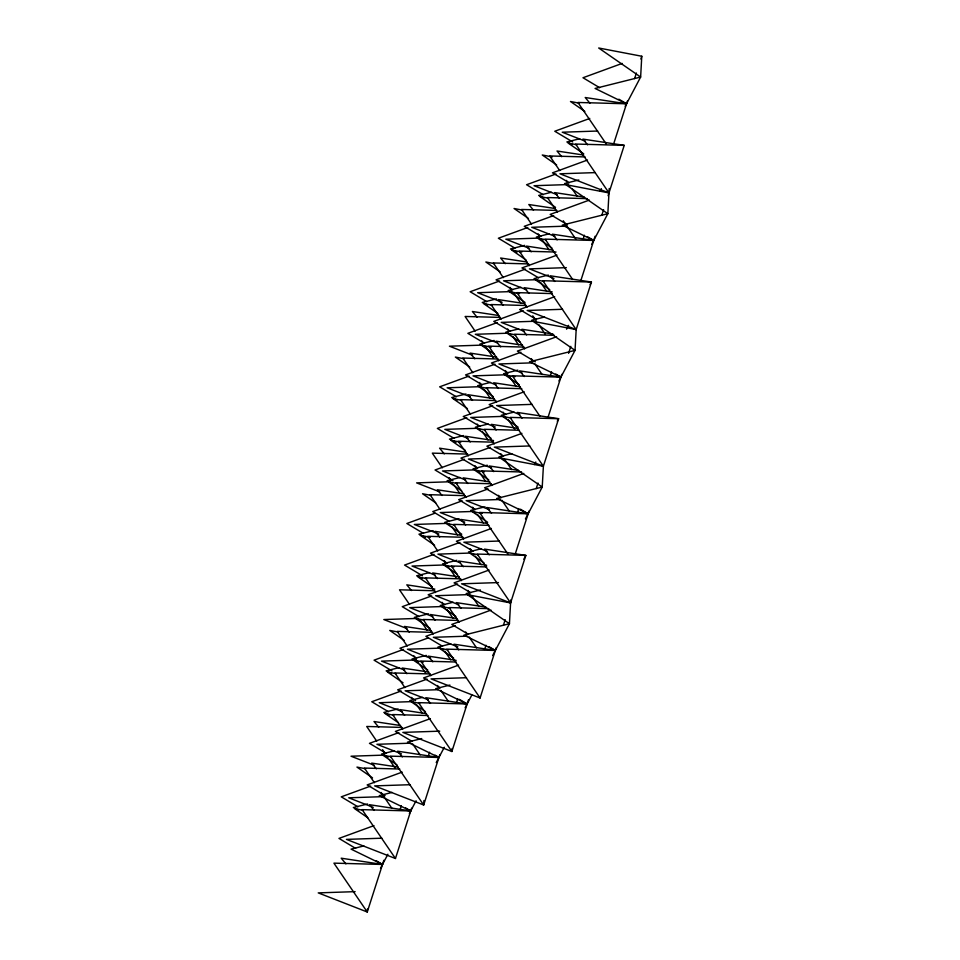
<?xml version="1.0" encoding="UTF-8"?>
<svg xmlns="http://www.w3.org/2000/svg" width="960" height="960" viewBox="0 0 960 960"><rect width="100%" height="100%" fill="white"/><g stroke="black" fill="none" stroke-linecap="round" stroke-linejoin="round"><path stroke-width="1.44" d="M367.428 909.024L367.26 912L318.228 892.884L355.128 891.648M423.912 800.544L423.672 805.008L374.64 785.892L410.064 784.704M452.04 748.536L451.884 751.5L402.84 732.396L439.74 731.16M510.756 599.952L509.436 623.712L492.648 655.56M522.024 418.14L517.332 412.44L558.636 418.704L543.384 466.248L542.232 487.044L525.444 518.892M554.82 281.46L550.128 275.772L591.432 282.036L576.18 329.58L575.04 350.376L558.912 380.94M609.228 188.46L607.836 213.708L591.708 244.272M606.276 144L577.92 102.468L626.532 103.788L595.08 88.452L640.632 77.04L598.68 48L641.772 56.244L640.632 77.04L625.188 106.332M383.856 860.268L367.26 912L333.912 863.136L382.512 864.456L376.104 860.628M400.008 809.928L401.352 805.728M583.02 239.424L584.364 235.224M613.524 144.336L627.42 100.992M634.596 78.612L636.396 73.02M640.884 59.04L641.772 56.244M381.852 838.2L346.428 839.388L395.46 858.504L411.612 808.164M428.208 756.42L429.552 752.232M550.224 376.092L551.568 371.892M580.716 281.004L595.08 236.256M601.8 215.28L603.6 209.688M608.088 195.708L624.228 145.368L582.924 139.104L587.616 144.792M439.824 754.668L423.672 805.008L390.324 756.144L438.924 757.464L435.084 755.16M456.42 702.924L457.764 698.736M517.416 512.76L518.772 508.56M547.92 417.672L561.828 374.328M568.56 353.352L570.804 346.356M468.48 699.768L451.884 751.5L418.524 702.648L467.124 703.968L459.444 699.372M484.62 649.428L485.964 645.24M515.124 554.34L529.032 510.996M536.208 488.628L537.996 483.036M466.476 677.712L431.052 678.888L480.084 698.004L496.236 647.664M503.412 625.296L505.2 619.704M600.048 191.22L601.392 188.676M566.58 329.172L568.596 325.344M590.088 284.592L591.432 282.036L542.832 280.716L576.18 329.58L533.076 321.336L575.04 350.376L529.488 361.788L560.928 377.124L512.328 375.804L539.844 416.112M534.456 464.568L535.8 462.012M557.292 421.26L558.636 418.704L510.036 417.396L543.384 466.248L500.28 458.016L542.232 487.044L496.692 498.468L528.132 513.792L479.532 512.472L507.876 554.004M523.824 559.2L525.84 555.384L484.536 549.108L489.228 554.808M380.496 868.284L387.888 854.268M409.368 813.504L416.088 800.772M436.236 762.552L444.3 747.276M465.12 707.784L471.828 695.052M622.188 63.408L582.996 77.748L599.64 87.696M589.776 118.44L554.784 131.244L572.712 141.96M587.484 160.032L552.492 172.836L569.136 182.784M555.972 173.988L526.584 184.74L543.228 194.7M589.38 200.076L550.2 214.416L566.844 224.376M553.68 215.58L524.28 226.332L540.936 236.28M527.772 227.484L498.372 238.236L515.016 248.196M556.98 255.12L521.988 267.912L538.632 277.872M525.468 269.076L496.08 279.828L512.724 289.788M499.56 280.992L470.172 291.744L486.816 301.692M554.688 296.7L519.696 309.504L536.34 319.452M523.176 310.656L493.788 321.408L510.432 331.368M497.268 322.572L467.868 333.324L484.512 343.284M556.584 336.756L517.404 351.084L535.32 361.812M520.884 352.248L491.484 363L508.128 372.96M494.964 364.164L465.576 374.916L482.22 384.864M469.056 376.068L439.668 386.82L456.312 396.78M524.184 391.788L489.192 404.58L505.836 414.54M492.672 405.744L463.284 416.496L479.928 426.456M466.764 417.66L437.376 428.412L454.02 438.36M521.892 433.368L486.9 446.172L503.544 456.132M490.38 447.336L460.98 458.088L477.636 468.036M464.472 459.24L435.072 469.992L453 480.72M523.788 473.424L484.596 487.752L501.24 497.712M488.076 488.916L458.688 499.668L475.332 509.628M462.168 500.832L432.78 511.584L449.424 521.532M434.856 513.252L406.872 523.5L423.516 533.448M491.388 528.456L456.396 541.26L473.04 551.208M459.876 542.412L430.488 553.164L447.132 563.124M433.968 554.328L404.568 565.08L422.496 575.796M489.084 570.036L454.104 582.84L470.748 592.8M457.584 584.004L428.184 594.756L444.828 604.704M431.664 595.908L402.276 606.672L418.92 616.62M490.992 610.092L451.8 624.432L468.444 634.38M455.28 625.584L425.892 636.336L442.536 646.296M427.968 638.016L399.984 648.252L416.628 658.212M403.464 649.416L374.076 660.168L391.992 670.884M458.592 665.124L423.6 677.928L440.244 687.876M427.08 679.08L397.68 689.844L415.608 700.56M401.172 690.996L371.772 701.748L388.416 711.708M430.38 718.62L395.388 731.424L412.032 741.384M398.868 732.588L369.48 743.34L386.124 753.288M402.168 772.116L367.188 784.92L385.104 795.648M370.668 786.084L341.268 796.836L357.912 806.796M373.968 825.624L338.976 838.416L355.62 848.376M579.684 138.744L566.88 141.948L572.112 144.504M578.808 179.964L564.576 183.54L569.82 186.096M551.484 192.24L538.668 195.444L543.912 198M549.18 233.82L536.376 237.036L541.608 239.592M524.7 245.376L510.456 248.952L517.008 252.144M548.316 275.052L534.072 278.616L539.316 281.172M520.98 287.328L508.164 290.532L514.716 293.724M496.488 298.872L482.256 302.448L487.5 305.004M544.596 316.992L531.78 320.208L537.024 322.764M518.676 328.908L505.872 332.124L511.116 334.68M494.196 340.464L479.964 344.028L486.516 347.22M517.812 370.14L503.58 373.704L510.12 376.896M490.476 382.404L477.66 385.62L482.904 388.176M465.984 393.96L451.752 397.536L456.996 400.08M514.092 412.08L501.276 415.296L506.52 417.852M488.184 423.996L475.368 427.2L480.612 429.756M463.692 435.552L449.46 439.116L456.012 442.308M511.788 453.66L498.984 456.876L504.228 459.432M487.308 465.216L473.076 468.792L479.628 471.984M459.972 477.492L447.156 480.708L452.4 483.252M485.016 506.808L470.772 510.372L476.016 512.928M459.096 518.724L444.864 522.288L450.108 524.844M433.188 530.628L418.956 534.204L425.508 537.396M481.296 548.748L468.48 551.964L473.724 554.52M456.804 560.304L442.572 563.868L449.124 567.072M429.468 572.58L416.664 575.784L421.896 578.34M480.42 589.98L466.188 593.544L472.74 596.736M453.084 602.244L440.28 605.46L445.512 608.016M428.592 613.8L414.36 617.376L419.604 619.932M450.792 643.836L437.976 647.04L443.22 649.596M426.3 655.392L412.068 658.956L418.62 662.148M398.964 667.656L386.16 670.872L391.404 673.428M449.916 685.068L435.684 688.632L467.124 703.968L425.82 697.692L430.512 703.392M422.58 697.332L409.776 700.548L415.008 703.104M398.1 708.888L383.856 712.452L389.1 715.008M421.716 738.564L407.472 742.128L438.924 757.464L397.62 751.188L402.312 756.888M394.38 750.828L381.564 754.044L388.116 757.236M392.076 792.42L379.272 795.624L410.712 810.96L362.112 809.64L395.46 858.504M367.596 803.976L353.364 807.54L358.596 810.096M363.876 845.916L351.06 849.132L382.512 864.456L341.208 858.192L345.9 863.88M597.66 131.028L562.236 132.216L585.396 141.24M595.368 172.608L559.944 173.796L608.976 192.912L575.628 144.048L624.228 145.368M567.984 184.572L534.036 185.712L557.184 194.736M567.156 226.116L531.732 227.292L554.892 236.316M539.772 238.068L505.824 239.208L528.984 248.232M566.34 267.648L529.44 268.884L553.956 278.436M537.48 279.66L503.532 280.8L526.692 289.824M511.572 291.576L477.624 292.704L502.14 302.268M562.572 309.288L527.148 310.464L576.18 329.58M533.712 321.288L501.24 322.38L524.388 331.404M507.792 333.204L475.32 334.296L497.124 342.792M481.884 345.12L449.412 346.2L472.572 355.236M532.884 362.832L498.936 363.972L522.096 372.996M506.976 374.748L473.028 375.876L496.188 384.9M481.068 386.652L447.12 387.792L470.268 396.816M532.068 404.364L496.644 405.552L519.804 414.576M504.684 416.328L470.736 417.468L495.252 427.02M477.288 428.292L444.828 429.372L467.976 438.408M529.776 445.956L494.352 447.132L543.384 466.248M500.904 457.968L468.432 459.048L491.592 468.072M474.996 469.872L442.524 470.964L465.684 479.988M449.088 481.788L416.616 482.88L439.776 491.904M500.088 499.5L466.14 500.64L489.3 509.664M474.18 511.416L440.232 512.544L464.748 522.108M446.796 523.38L414.324 524.46L438.84 534.024M499.272 541.032L463.848 542.22L487.008 551.244M470.412 553.044L437.94 554.136L459.732 562.632M444.492 564.96L412.02 566.052L435.18 575.076M498.456 582.576L461.556 583.812L510.588 602.928L525.84 555.384L477.24 554.064L510.588 602.928L467.484 594.684L509.436 623.712L463.896 635.136L495.336 650.46L446.736 649.14L480.084 698.004M469.584 594.588L435.636 595.716L458.796 604.752M443.676 606.492L409.728 607.632L432.888 616.656M417.768 618.408L383.82 619.548L406.968 628.572M467.292 636.168L433.344 637.308L457.86 646.86M439.908 648.132L407.436 649.224L430.584 658.248M415.476 660L381.528 661.128L404.676 670.152M437.604 689.724L405.132 690.804L428.292 699.828M411.696 701.628L379.224 702.72L402.384 711.744M410.88 743.172L376.932 744.3L401.448 753.864M384.972 755.076L351.024 756.216L374.172 765.24M384.144 796.62L348.72 797.796L373.248 807.36M585.06 156.924L549.72 155.964L559.728 170.616M587.184 198.624L547.416 197.544L557.424 212.208M556.86 210.42L521.508 209.46L531.516 224.124M556.032 252.048L519.216 251.052L529.224 265.704M528.648 263.916L493.308 262.956L503.304 277.62M552.264 293.592L516.924 292.632L526.92 307.296M526.356 305.508L491.004 304.548L501.012 319.2M500.448 317.412L465.096 316.464L475.104 331.116M554.388 335.304L514.62 334.224L524.628 348.876M524.064 347.088L488.712 346.128L498.72 360.792M498.144 359.004L462.804 358.044L472.812 372.708M521.76 388.68L486.42 387.72L496.428 402.372M495.852 400.584L460.5 399.636L470.508 414.288M519.468 430.26L484.116 429.3L494.124 443.964M493.56 442.176L458.208 441.216L468.216 455.88M467.652 454.092L432.3 453.132L442.308 467.784M521.592 471.972L481.824 470.892L491.832 485.544M491.268 483.756L455.916 482.808L465.924 497.46M465.348 495.672L430.008 494.712L440.004 509.376M488.964 525.348L453.624 524.388L463.62 539.052M463.056 537.264L427.704 536.304L437.712 550.956M486.672 566.928L451.32 565.98L461.328 580.632M460.764 578.844L425.412 577.884L435.42 592.548M434.844 590.76L399.504 589.8L409.512 604.452M488.796 608.64L449.028 607.56L459.036 622.224M458.46 620.436L423.12 619.476L433.128 634.128M432.552 632.34L397.2 631.38L407.208 646.044M456.168 662.016L420.816 661.056L430.824 675.72M430.26 673.932L394.908 672.972L404.916 687.624M427.968 715.512L392.616 714.552L402.624 729.216M402.048 727.428L366.708 726.468L376.704 741.132M399.756 769.02L364.404 768.06L374.412 782.712M583.572 155.04L557.016 151.008L561.708 156.708M584.22 197.076L554.724 192.6L559.404 198.288M555.36 208.536L528.804 204.516L533.496 210.204M553.068 250.128L526.512 246.096L531.204 251.796M527.16 262.044L500.604 258.012L505.296 263.7M552.24 291.936L524.22 287.688L528.912 293.376M524.856 303.624L498.312 299.592L502.992 305.292M498.948 315.54L472.392 311.508L477.084 317.196M552.9 333.972L521.928 329.268L526.608 334.968M522.564 345.216L496.008 341.184L500.7 346.872M496.656 357.12L470.1 353.1L474.792 358.788M520.272 386.796L493.716 382.764L498.408 388.464M494.352 398.712L467.808 394.68L472.5 400.368M517.968 428.388L491.424 424.356L496.104 430.044M493.536 440.52L465.504 436.272L470.196 441.96M466.152 452.208L439.596 448.176L444.288 453.876M518.628 470.412L489.12 465.936L493.812 471.636M489.768 481.884L463.212 477.852L467.904 483.54M463.86 493.8L437.304 489.768L441.996 495.456M487.476 523.464L460.92 519.444L465.612 525.132M461.556 535.38L435.012 531.348L439.692 537.048M486.648 565.272L458.628 561.024L463.308 566.712M459.264 576.972L432.708 572.94L437.4 578.628M434.832 589.104L406.8 584.844L411.492 590.544M485.832 607.092L456.324 602.616L461.016 608.304M456.972 618.552L430.416 614.52L435.108 620.22M431.052 630.468L404.508 626.436L409.2 632.124M456.144 660.36L428.124 656.112L432.816 661.8M428.76 672.048L402.204 668.016L406.896 673.716M426.468 713.64L399.912 709.608L404.604 715.296M400.56 725.544L374.004 721.524L378.696 727.212M398.256 767.136L371.712 763.104L376.392 768.792M579.096 103.152L570.468 101.496L584.856 111.456M576.792 144.732L568.176 143.088L583.752 153.864M552.324 156.924L542.268 154.992L556.644 164.952M608.976 192.912L565.884 184.668L607.836 213.708L562.284 225.12L593.724 240.456L545.124 239.136L572.64 279.444M548.592 198.228L539.964 196.584L555.552 207.372M522.672 210.144L514.056 208.5L528.444 218.448M546.288 239.82L537.672 238.164L552.06 248.124M521.82 252L511.764 250.08L526.14 260.04M494.472 263.64L485.856 261.996L500.232 271.944M543.996 281.4L535.38 279.756L549.756 289.704M519.528 293.592L509.472 291.672L525.048 302.448M492.18 305.232L483.552 303.576L497.94 313.536M515.796 334.896L507.168 333.252L520.356 342.372M491.316 347.088L481.26 345.168L494.448 354.288M463.968 358.728L455.352 357.072L469.728 367.032M514.932 376.764L504.876 374.844L519.264 384.792M487.584 388.404L478.968 386.748L493.344 396.708M461.676 400.308L453.048 398.664L467.436 408.624M511.2 418.068L502.584 416.424L518.16 427.212M485.292 429.984L476.664 428.34L491.052 438.288M460.812 442.176L450.756 440.244L465.144 450.204M484.428 471.852L474.372 469.92L488.76 479.88M457.08 483.48L448.464 481.836L461.652 490.956M431.172 495.396L422.556 493.752L435.732 502.872M482.136 513.432L472.08 511.512L487.656 522.288M454.788 525.072L446.172 523.416L461.748 534.204M430.308 537.252L420.252 535.332L434.64 545.292M478.404 554.748L469.788 553.092L484.164 563.052M453.924 566.928L443.868 565.008L457.056 574.128M426.576 578.568L417.96 576.924L432.348 586.872M450.192 608.244L441.576 606.588L455.964 616.548M424.284 620.16L415.668 618.504L430.044 628.464M398.376 632.064L389.748 630.42L404.136 640.368M447.9 649.824L439.284 648.18L453.66 658.128M423.42 662.016L413.364 660.096L427.752 670.044M396.084 673.656L387.456 672L403.044 682.788M419.688 703.32L411.072 701.676L425.46 711.636M393.78 715.236L385.164 713.592L398.352 722.712M391.488 756.828L382.872 755.172L397.248 765.132M365.58 768.732L356.952 767.088L372.54 777.876M363.276 810.324L354.66 808.68L367.848 817.8M618.84 99.192L626.532 103.788L585.216 97.512L589.908 103.212M587.328 236.628L593.724 240.456L552.42 234.18L557.112 239.88M555.804 374.064L560.928 377.124L519.624 370.86L524.316 376.548M520.452 509.196L528.132 513.792L486.828 507.528L491.52 513.216M488.928 646.632L495.336 650.46L454.032 644.196L458.724 649.884M405.6 807.9L410.712 810.96L369.408 804.696L374.1 810.384M566.388 180.396L568.056 182.832M572.232 188.94L577.236 196.272M563.268 220.764L575.772 239.076M538.188 233.892L539.856 236.34M542.352 240L549.024 249.768M540.888 282.804L546.732 291.36M532.764 315.84L536.1 320.724M538.596 324.396L545.268 334.164M509.976 287.388L511.644 289.836M514.98 294.72L520.824 303.276M531.3 358.644L532.968 361.092M534.636 363.54L542.136 374.532M507.684 328.98L509.352 331.416M512.688 336.3L518.52 344.856M505.392 370.56L507.06 373.008M510.396 377.892L516.228 386.436M481.776 340.884L483.444 343.332M486.78 348.216L493.452 357.996M503.088 412.152L504.756 414.588M508.092 419.472L514.764 429.252M479.472 382.476L481.14 384.912M484.476 389.808L490.32 398.352M500.796 453.732L502.464 456.18M504.972 459.84L511.632 469.608M477.18 424.056L478.848 426.504M482.184 431.388L488.016 439.944M498.504 495.324L500.172 497.76M501.84 500.208L509.34 511.2M474.888 465.648L476.556 468.084M479.892 472.98L485.724 481.524M472.596 507.228L474.264 509.676M477.588 514.56L483.432 523.116M448.98 477.564L450.648 480M453.984 484.884L459.816 493.44M470.292 548.82L471.96 551.256M475.296 556.152L481.14 564.696M451.68 526.476L457.524 535.02M468 590.4L469.668 592.848M473.004 597.732L478.836 606.288M444.384 560.736L446.052 563.172M450.216 569.28L456.06 577.836M465.708 631.992L467.376 634.428M469.044 636.876L476.544 647.868M442.092 602.316L443.76 604.764M447.096 609.648L452.928 618.192M444.792 651.228L450.636 659.784M420.348 620.34L427.02 630.108M437.496 685.488L439.164 687.936M440.832 690.372L448.332 701.364M413.88 655.812L416.388 659.484M419.724 664.368L425.556 672.912M411.588 697.404L413.256 699.84M416.592 704.736L422.424 713.28M412.632 743.868L420.132 754.872M382.548 749.676L385.044 753.348M389.22 759.456L395.052 768M381.084 792.48L382.752 794.928M384.42 797.376L391.92 808.368"/></g></svg>
